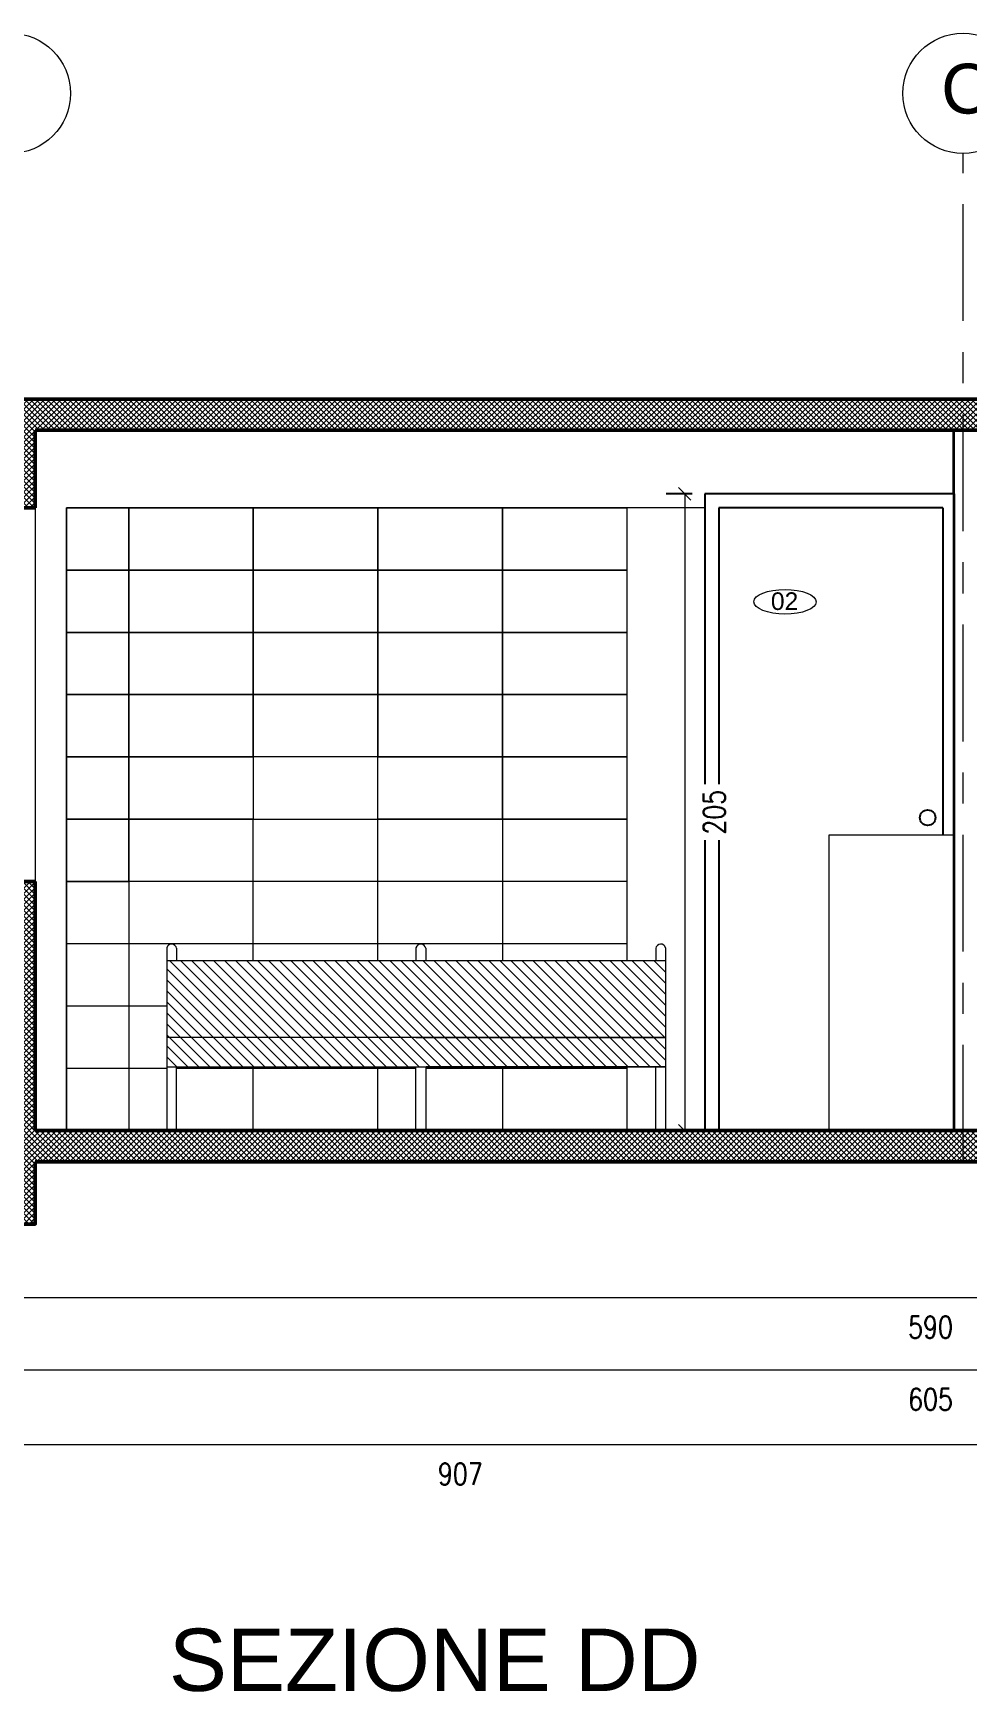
# Model space of a CAD drawing. Header units: inches. Extents: x -1721 to -585, y -6348 to -3019.
# Drawn here: x -954.15 to -951.15, y -3172.07 to -3166.74 of the extents above; entities that cross this region are included whole.
import ezdxf

# ---------------------------------------------------------------- set-up
doc = ezdxf.new("R2010")
doc.units = ezdxf.units.IN
doc.header["$MEASUREMENT"] = 0
doc.linetypes.add('$0$CENTERX2', pattern=[4, 2.5, -0.5, 0.5, -0.5])
doc.linetypes.add('$0$CENTRO2', pattern=[1.125, 0.75, -0.125, 0.125, -0.125])
for name, color, linetype, lineweight in [('$0$A-ELEV-MBE1', 1, 'Continuous', 35), ('$0$A-SECT-MCUT', 7, 'Continuous', 35), ('$0$AA - pareti sezionate', 236, 'Continuous', 50), ('$0$AA - serramenti e porte', 4, 'Continuous', 25), ('$0$AA- arredo', 8, 'Continuous', 18), ('$0$SIMBOLI PORTE', 3, 'Continuous', 13), ('$1$AA - linee quote', 3, 'Continuous', 13), ('$2$A-FURN', 8, 'Continuous', 18), ('$2$A-SECT-PATT', 8, 'Continuous', 18)]:
    doc.layers.add(name, color=color, linetype=linetype, lineweight=lineweight)
doc.layers.add('$2$Layer1', color=7, linetype='Continuous')
doc.styles.add('$0$ARIAL', font='Arial.ttf')
doc.styles.add('$4$E-ROMANS', font='romans.shx', dxfattribs={"width": 0.8})
doc.styles.get("Standard").update_dxf_attribs({"font": 'Arial.ttf'})
doc.dimstyles.new('$0$E-0100_TICK_12', dxfattribs={"dimscale": 0.001, "dimtxt": 70, "dimasz": 40, "dimexe": 60, "dimexo": 40, "dimgap": 60, "dimtad": 4, "dimdec": 0, "dimlfac": 100, "dimzin": 0, "dimdsep": 46, "dimtxsty": '$4$E-ROMANS', "dimblk": 'OBLIQUE', "dimblk1": 'OBLIQUE', "dimblk2": 'OBLIQUE', "dimcen": 60, "dimclrd": 256, "dimclre": 256, "dimclrt": 256, "dimadec": 0, "dimazin": 0, "dimtfac": 1, "dimtdec": 0, "dimtmove": 1, "dimatfit": 3, "dimldrblk": '$0$_Open90', "dimfxl": 1, "dimtfill": 1, "dimtolj": 1, "dimtzin": 0, "dimlwd": -1, "dimarcsym": 0})

# ---------------------------------------------------------------- blocks, each defined once
blk = doc.blocks.new('_Oblique')
at = {"color": 0, "linetype": 'ByBlock', "lineweight": -2}
blk.add_line((-0.5, -0.5), (0.5, 0.5), dxfattribs=at)
blk = doc.blocks.new('*D244')
at = {"layer": '$1$AA - linee quote', "linetype": 'Continuous', "lineweight": -2, "transparency": 16777216}
for p, q in [((-952.0382, -3168.2226), (-952.1226, -3168.2226)), ((-952.0382, -3170.2676), (-952.1226, -3170.2676))]:
    blk.add_line(p, q, dxfattribs=at)
at = {"layer": '$1$AA - linee quote', "transparency": 16777216}
blk.add_line((-952.0626, -3168.2226), (-952.0626, -3170.2676), dxfattribs=at)
at = {"layer": 'DEFPOINTS', "color": 0, "linetype": 'Continuous', "transparency": 16777216}
for p in [(-951.9982, -3168.2226), (-952.0626, -3170.2676), (-951.9982, -3170.2676)]:
    blk.add_point(p, dxfattribs=at)
at = {"layer": '$1$AA - linee quote', "linetype": 'Continuous', "transparency": 16777216, "xscale": 0.04, "yscale": 0.04, "zscale": 0.04}
for p, rotation in [((-952.0626, -3168.2226), 90), ((-952.0626, -3170.2676), 270)]:
    blk.add_blockref('_Oblique', p, dxfattribs=dict(at, rotation=rotation))
at = {"layer": '$1$AA - linee quote', "linetype": 'Continuous', "transparency": 16777216, "insert": (-951.9676, -3169.2451), "char_height": 0.07, "attachment_point": 5, "rotation": 90, "style": '$4$E-ROMANS', "bg_fill": 3, "box_fill_scale": 1.25, "bg_fill_color": 256, "bg_fill_true_color": 13158600, "bg_fill_transparency": 0}
blk.add_mtext('\\A1;205', dxfattribs=at)
blk = doc.blocks.new('$0$_Open90')
at = {"color": 0, "linetype": 'ByBlock', "lineweight": -2}
for p, q in [((-19.69, 19.69), (0, 0)), ((0, 0), (-39.37, 0)), ((0, 0), (-19.69, -19.69))]:
    blk.add_line(p, q, dxfattribs=at)
blk = doc.blocks.new('*D245')
at = {"layer": '$1$AA - linee quote', "linetype": 'Continuous', "lineweight": -2, "transparency": 16777216}
for p, q in [((-954.2232, -3170.6076), (-954.2232, -3170.8638)), ((-948.3232, -3170.6076), (-948.3232, -3170.8638))]:
    blk.add_line(p, q, dxfattribs=at)
at = {"layer": '$1$AA - linee quote', "transparency": 16777216}
blk.add_line((-954.2232, -3170.8038), (-948.3232, -3170.8038), dxfattribs=at)
at = {"layer": 'DEFPOINTS', "color": 0, "linetype": 'Continuous', "transparency": 16777216}
for p in [(-954.2232, -3170.5676), (-948.3232, -3170.5676), (-948.3232, -3170.8038)]:
    blk.add_point(p, dxfattribs=at)
at = {"layer": '$1$AA - linee quote', "linetype": 'Continuous', "transparency": 16777216, "xscale": 0.04, "yscale": 0.04, "zscale": 0.04, "rotation": 180}
blk.add_blockref('_Oblique', (-954.2232, -3170.8038), dxfattribs=at)
at = {"layer": '$1$AA - linee quote', "linetype": 'Continuous', "transparency": 16777216, "xscale": 0.04, "yscale": 0.04, "zscale": 0.04}
blk.add_blockref('_Oblique', (-948.3232, -3170.8038), dxfattribs=at)
at = {"layer": '$1$AA - linee quote', "linetype": 'Continuous', "transparency": 16777216, "insert": (-951.2732, -3170.8988), "char_height": 0.07, "attachment_point": 5, "style": '$4$E-ROMANS', "bg_fill": 3, "box_fill_scale": 1.25, "bg_fill_color": 256, "bg_fill_true_color": 13158600, "bg_fill_transparency": 0}
blk.add_mtext('\\A1;590', dxfattribs=at)
blk = doc.blocks.new('*D246')
at = {"layer": '$1$AA - linee quote', "linetype": 'Continuous', "lineweight": -2, "transparency": 16777216}
for p, q in [((-954.2982, -3170.6076), (-954.2982, -3171.0958)), ((-948.2482, -3170.6076), (-948.2482, -3171.0958))]:
    blk.add_line(p, q, dxfattribs=at)
at = {"layer": '$1$AA - linee quote', "transparency": 16777216}
blk.add_line((-954.2982, -3171.0358), (-948.2482, -3171.0358), dxfattribs=at)
at = {"layer": 'DEFPOINTS', "color": 0, "linetype": 'Continuous', "transparency": 16777216}
for p in [(-954.2982, -3170.5676), (-948.2482, -3170.5676), (-948.2482, -3171.0358)]:
    blk.add_point(p, dxfattribs=at)
at = {"layer": '$1$AA - linee quote', "linetype": 'Continuous', "transparency": 16777216, "xscale": 0.04, "yscale": 0.04, "zscale": 0.04, "rotation": 180}
blk.add_blockref('_Oblique', (-954.2982, -3171.0358), dxfattribs=at)
at = {"layer": '$1$AA - linee quote', "linetype": 'Continuous', "transparency": 16777216, "xscale": 0.04, "yscale": 0.04, "zscale": 0.04}
blk.add_blockref('_Oblique', (-948.2482, -3171.0358), dxfattribs=at)
at = {"layer": '$1$AA - linee quote', "linetype": 'Continuous', "transparency": 16777216, "insert": (-951.2732, -3171.1308), "char_height": 0.07, "attachment_point": 5, "style": '$4$E-ROMANS', "bg_fill": 3, "box_fill_scale": 1.25, "bg_fill_color": 256, "bg_fill_true_color": 13158600, "bg_fill_transparency": 0}
blk.add_mtext('\\A1;605', dxfattribs=at)
blk = doc.blocks.new('*D247')
at = {"layer": '$1$AA - linee quote', "linetype": 'Continuous', "lineweight": -2, "transparency": 16777216}
for p, q in [((-957.3182, -3170.4076), (-957.3182, -3171.3351)), ((-948.2482, -3170.4076), (-948.2482, -3171.3351))]:
    blk.add_line(p, q, dxfattribs=at)
at = {"layer": '$1$AA - linee quote', "transparency": 16777216}
blk.add_line((-957.3182, -3171.2751), (-948.2482, -3171.2751), dxfattribs=at)
at = {"layer": 'DEFPOINTS', "color": 0, "linetype": 'Continuous', "transparency": 16777216}
for p in [(-957.3182, -3170.3676), (-948.2482, -3170.3676), (-948.2482, -3171.2751)]:
    blk.add_point(p, dxfattribs=at)
at = {"layer": '$1$AA - linee quote', "linetype": 'Continuous', "transparency": 16777216, "xscale": 0.04, "yscale": 0.04, "zscale": 0.04, "rotation": 180}
blk.add_blockref('_Oblique', (-957.3182, -3171.2751), dxfattribs=at)
at = {"layer": '$1$AA - linee quote', "linetype": 'Continuous', "transparency": 16777216, "xscale": 0.04, "yscale": 0.04, "zscale": 0.04}
blk.add_blockref('_Oblique', (-948.2482, -3171.2751), dxfattribs=at)
at = {"layer": '$1$AA - linee quote', "linetype": 'Continuous', "transparency": 16777216, "insert": (-952.7832, -3171.3701), "char_height": 0.07, "attachment_point": 5, "style": '$4$E-ROMANS', "bg_fill": 3, "box_fill_scale": 1.25, "bg_fill_color": 256, "bg_fill_true_color": 13158600, "bg_fill_transparency": 0}
blk.add_mtext('\\A1;907', dxfattribs=at)

msp = doc.modelspace()

# ---------------------------------------------------------------- hatches: boundary and pattern name
at = {"layer": '$0$AA- arredo'}
h = msp.add_hatch(dxfattribs=at)
h.set_pattern_fill('ANSI31', color=256, scale=0.2, angle=90)
h.set_pattern_definition([(135, (-952.909243, -3169.892622), (-0.0176777, -0.0176777), [])])
h.paths.add_polyline_path([(-952.1241, -3170.0629), (-952.1241, -3169.9682), (-953.7258, -3169.9682), (-953.7258, -3170.0629)])
h.paths.add_polyline_path([(-952.1241, -3169.9682), (-952.1241, -3169.7224), (-953.7258, -3169.7224), (-953.7258, -3169.9682)])
at = {"layer": '$2$A-SECT-PATT', "true_color": 0x000000}
h = msp.add_hatch(dxfattribs=at)
h.set_pattern_fill('ANSI37', color=18, scale=0.1, angle=90)
h.set_pattern_definition([(135, (-1019.248098, -3132.657926), (-0.0088388348, -0.0088388348), []), (225, (-1019.248098, -3132.657926), (0.0088388348, -0.0088388348), [])])
h.paths.add_polyline_path([(-954.2982, -3167.9183), (-954.2982, -3168.2676), (-954.1482, -3168.2676), (-954.1482, -3168.0183), (-948.3982, -3168.0183), (-948.3982, -3168.2676), (-948.2482, -3168.2676), (-948.2482, -3167.9183)])
h.paths.add_polyline_path([(-954.2982, -3169.4676), (-954.2982, -3170.5676), (-954.1482, -3170.5676), (-954.1482, -3170.3676), (-948.3982, -3170.3676), (-948.3982, -3170.5676), (-948.2482, -3170.5676), (-948.2482, -3170.2676), (-948.2482, -3169.4676), (-948.3328, -3169.4676), (-948.3982, -3169.4676), (-948.3982, -3170.2676), (-954.1482, -3170.2676), (-954.1482, -3169.4676), (-954.1628, -3169.4676), (-954.2128, -3169.4676)])

# ---------------------------------------------------------------- linework, layer by layer
at = {"layer": '$0$A-ELEV-MBE1', "color": 7}
msp.add_line((-951.9532, -3170.2676), (-951.2332, -3170.2676), dxfattribs=at)
at = {"layer": '$0$A-SECT-MCUT'}
for p, q in [((-951.1982, -3168.2226), (-951.1982, -3168.0183)), ((-951.1982, -3168.2226), (-951.1982, -3170.2676)), ((-954.1482, -3169.4676), (-954.1482, -3170.1847)), ((-954.1482, -3170.2676), (-953.6482, -3170.2676))]:
    msp.add_line(p, q, dxfattribs=at)
for points in [[(-954.1482, -3170.2676), (-954.1482, -3170.2676), (-954.1482, -3170.2676)], [(-954.1482, -3170.2676), (-948.3982, -3170.2676)]]:
    msp.add_lwpolyline(points, dxfattribs=at)
at = {"layer": '$0$AA - pareti sezionate'}
for p, q in [((-954.2982, -3167.9183), (-948.2482, -3167.9183)), ((-954.1482, -3168.0183), (-954.1482, -3168.2676)), ((-948.3982, -3168.0183), (-954.1482, -3168.0183)), ((-954.1482, -3168.2676), (-954.2982, -3168.2676)), ((-954.1482, -3169.4676), (-954.2982, -3169.4676)), ((-954.1482, -3169.4676), (-954.1482, -3170.2676))]:
    msp.add_line(p, q, dxfattribs=at)
msp.add_lwpolyline([(-954.2982, -3170.3676), (-954.2982, -3170.5676), (-954.1482, -3170.5676), (-954.1482, -3170.3676)], dxfattribs=at)
at = {"layer": '$0$AA - serramenti e porte'}
for p, q in [((-951.9982, -3168.2226), (-951.9982, -3170.2676)), ((-951.1982, -3168.2226), (-951.9982, -3168.2226)), ((-951.2332, -3168.2676), (-951.9532, -3168.2676)), ((-951.9532, -3168.2676), (-951.9532, -3170.2676)), ((-951.2332, -3168.2676), (-951.2332, -3169.3176))]:
    msp.add_line(p, q, dxfattribs=at)
msp.add_circle((-951.2824, -3169.2626), 0.025, dxfattribs=at)
at = {"layer": '$0$AA- arredo'}
for p, q in [((-954.1482, -3168.2676), (-954.1482, -3169.4676)), ((-954.0482, -3168.2676), (-954.0482, -3170.2676)), ((-953.8482, -3169.2676), (-953.4482, -3169.2676)), ((-953.8482, -3169.4676), (-953.8482, -3169.2676)), ((-953.4482, -3169.2676), (-953.0482, -3169.2676)), ((-953.4482, -3169.7224), (-953.4482, -3169.2676)), ((-953.0482, -3169.2676), (-952.6482, -3169.2676)), ((-953.0482, -3169.7224), (-953.0482, -3169.2676)), ((-952.6482, -3169.2676), (-952.2482, -3169.2676)), ((-952.6482, -3169.2676), (-952.6482, -3169.7224)), ((-952.2482, -3169.2676), (-952.2482, -3169.7224)), ((-954.0482, -3169.4676), (-953.8482, -3169.4676)), ((-954.0482, -3169.6676), (-954.0482, -3169.4676)), ((-953.8482, -3169.4676), (-953.8482, -3170.2676)), ((-953.4482, -3169.4676), (-953.8482, -3169.4676)), ((-953.0482, -3169.4676), (-953.4482, -3169.4676)), ((-952.6482, -3169.4676), (-953.0482, -3169.4676)), ((-952.2482, -3169.4676), (-952.6482, -3169.4676)), ((-952.2482, -3169.6676), (-954.0482, -3169.6676)), ((-954.0482, -3169.8676), (-954.0482, -3169.6676)), ((-953.8482, -3169.6676), (-953.8482, -3169.8676)), ((-953.7258, -3169.6809), (-953.7258, -3169.7224)), ((-953.6944, -3169.6822), (-953.6944, -3169.7224)), ((-952.9255, -3169.6809), (-952.9255, -3169.7224)), ((-952.894, -3169.6822), (-952.894, -3169.7224)), ((-953.7258, -3169.7224), (-953.7258, -3170.2676)), ((-953.6944, -3169.7224), (-953.7258, -3169.7224)), ((-952.1241, -3169.7224), (-953.6944, -3169.7224)), ((-954.0482, -3170.0676), (-954.0482, -3169.8676)), ((-953.7258, -3169.8676), (-954.0482, -3169.8676)), ((-953.8482, -3169.8676), (-953.8482, -3170.0676)), ((-952.1241, -3169.9682), (-953.7258, -3169.9682)), ((-952.9255, -3169.9682), (-952.893, -3169.9682)), ((-952.893, -3169.9682), (-952.1241, -3169.9682)), ((-954.0482, -3170.2676), (-954.0482, -3170.0676)), ((-953.7258, -3170.0676), (-954.0482, -3170.0676)), ((-953.8482, -3170.0676), (-953.8482, -3170.2676)), ((-953.7258, -3170.0629), (-952.1241, -3170.0629)), ((-952.9255, -3170.0676), (-953.6944, -3170.0676)), ((-953.4482, -3170.2676), (-953.4482, -3170.0608)), ((-953.0482, -3170.2676), (-953.0482, -3170.0629)), ((-952.9255, -3170.2676), (-952.9255, -3170.0629)), ((-952.9255, -3170.0629), (-952.893, -3170.0629)), ((-952.893, -3170.2676), (-952.893, -3170.0629)), ((-952.1241, -3170.0629), (-952.893, -3170.0629)), ((-952.2482, -3170.0676), (-952.893, -3170.0676)), ((-952.6482, -3170.0629), (-952.6482, -3170.2676)), ((-952.2482, -3170.0629), (-952.2482, -3170.2676))]:
    msp.add_line(p, q, dxfattribs=at)
for points in [[(-951.9982, -3168.2676), (-954.0482, -3168.2676)], [(-953.7258, -3170.2676), (-953.6944, -3170.2676), (-953.6944, -3170.0629)]]:
    msp.add_lwpolyline(points, dxfattribs=at)
for points in [[(-954.0482, -3168.2676), (-953.8482, -3168.2676), (-953.8482, -3168.4676), (-954.0482, -3168.4676)], [(-953.8482, -3168.2676), (-953.4482, -3168.2676), (-953.4482, -3168.4676), (-953.8482, -3168.4676)], [(-953.4482, -3168.2676), (-953.0482, -3168.2676), (-953.0482, -3168.4676), (-953.4482, -3168.4676)], [(-953.0482, -3168.2676), (-952.6482, -3168.2676), (-952.6482, -3168.4676), (-953.0482, -3168.4676)], [(-952.6482, -3168.2676), (-952.2482, -3168.2676), (-952.2482, -3168.4676), (-952.6482, -3168.4676)], [(-954.0482, -3168.4676), (-953.8482, -3168.4676), (-953.8482, -3168.6676), (-954.0482, -3168.6676)], [(-953.8482, -3168.4676), (-953.4482, -3168.4676), (-953.4482, -3168.6676), (-953.8482, -3168.6676)], [(-953.4482, -3168.4676), (-953.0482, -3168.4676), (-953.0482, -3168.6676), (-953.4482, -3168.6676)], [(-953.0482, -3168.4676), (-952.6482, -3168.4676), (-952.6482, -3168.6676), (-953.0482, -3168.6676)], [(-952.6482, -3168.4676), (-952.2482, -3168.4676), (-952.2482, -3168.6676), (-952.6482, -3168.6676)], [(-954.0482, -3168.6676), (-953.8482, -3168.6676), (-953.8482, -3168.8676), (-954.0482, -3168.8676)], [(-953.8482, -3168.6676), (-953.4482, -3168.6676), (-953.4482, -3168.8676), (-953.8482, -3168.8676)], [(-953.4482, -3168.6676), (-953.0482, -3168.6676), (-953.0482, -3168.8676), (-953.4482, -3168.8676)], [(-953.0482, -3168.6676), (-952.6482, -3168.6676), (-952.6482, -3168.8676), (-953.0482, -3168.8676)], [(-952.6482, -3168.6676), (-952.2482, -3168.6676), (-952.2482, -3168.8676), (-952.6482, -3168.8676)], [(-954.0482, -3168.8676), (-953.8482, -3168.8676), (-953.8482, -3169.0676), (-954.0482, -3169.0676)], [(-953.8482, -3168.8676), (-953.4482, -3168.8676), (-953.4482, -3169.0676), (-953.8482, -3169.0676)], [(-953.4482, -3168.8676), (-953.0482, -3168.8676), (-953.0482, -3169.0676), (-953.4482, -3169.0676)], [(-953.0482, -3168.8676), (-952.6482, -3168.8676), (-952.6482, -3169.0676), (-953.0482, -3169.0676)], [(-952.6482, -3168.8676), (-952.2482, -3168.8676), (-952.2482, -3169.0676), (-952.6482, -3169.0676)], [(-954.0482, -3169.0676), (-953.8482, -3169.0676), (-953.8482, -3169.2676), (-954.0482, -3169.2676)], [(-953.8482, -3169.0676), (-953.4482, -3169.0676), (-953.4482, -3169.2676), (-953.8482, -3169.2676)], [(-953.0482, -3169.0676), (-952.6482, -3169.0676), (-952.6482, -3169.2676), (-953.0482, -3169.2676)], [(-952.6482, -3169.0676), (-952.2482, -3169.0676), (-952.2482, -3169.2676), (-952.6482, -3169.2676)], [(-954.0482, -3169.2676), (-953.8482, -3169.2676), (-953.8482, -3169.4676), (-954.0482, -3169.4676)]]:
    msp.add_lwpolyline(points, close=True, dxfattribs=at)
at = {"layer": '$0$AA- arredo', "lineweight": 13}
msp.add_lwpolyline([(-951.5982, -3170.2676), (-951.5982, -3169.3176), (-951.1982, -3169.3176), (-951.1982, -3170.2676), (-951.5982, -3170.2676)], dxfattribs=at)
at = {"layer": '$0$AA- arredo'}
for centre in [(-953.7103, -3169.6847), (-952.9099, -3169.6847)]:
    msp.add_arc(centre, 0.0161, 9.1234, 166.0077, dxfattribs=at)
at = {"layer": '$0$SIMBOLI PORTE'}
msp.add_ellipse((-951.7405, -3168.5694), major_axis=(-0.1, 0.0002), ratio=0.395468, dxfattribs=at)
at = {"layer": '$1$AA - linee quote', "linetype": '$0$CENTRO2', "ltscale": 0.5}
msp.add_line((-951.1685, -3170.3676), (-951.1685, -3167.1299), dxfattribs=at)
at = {"layer": '$1$AA - linee quote'}
for centre in [(-954.2283, -3166.9366), (-951.1685, -3166.9366)]:
    msp.add_circle(centre, 0.1933, dxfattribs=at)
at = {"layer": '$2$A-FURN'}
for p, q in [((-952.1555, -3169.6822), (-952.1555, -3169.7224)), ((-952.1241, -3169.6809), (-952.1241, -3169.7224)), ((-952.1241, -3169.7224), (-952.1241, -3170.2676)), ((-952.1555, -3170.2676), (-952.1555, -3170.0629))]:
    msp.add_line(p, q, dxfattribs=at)
msp.add_arc((-952.1397, -3169.6847), 0.0161, 13.9923, 170.8766, dxfattribs=at)
at = {"layer": '$2$Layer1', "color": 7, "true_color": 0xffffff}
msp.add_line((-954.1482, -3169.4676), (-954.1628, -3169.4676), dxfattribs=at)

# ---------------------------------------------------------------- texts
at = {"layer": '$0$SIMBOLI PORTE', "style": '$0$ARIAL'}
msp.add_text('02', height=0.05664, dxfattribs=at).set_placement((-951.7858, -3168.5957))
at = {"layer": '$1$AA - linee quote', "linetype": 'Continuous', "insert": (-953.7191, -3171.867), "char_height": 0.2, "attachment_point": 1}
msp.add_mtext_dynamic_manual_height_columns('SEZIONE DD', width=2.1255, gutter_width=1, heights=[0.4778], dxfattribs=at)
at = {"layer": '$1$AA - linee quote', "linetype": '$0$CENTERX2', "ltscale": 5, "style": '$0$ARIAL'}
msp.add_attdef('C', (-951.2391, -3167.0014), '', height=0.16, dxfattribs=at)

# ---------------------------------------------------------------- next in the draw order: dimensions: what is measured, and where the dimension line sits
at = {"layer": '$1$AA - linee quote', "color": 7, "linetype": 'Continuous', "true_color": 0xffffff}
dim = msp.add_linear_dim(base=(-952.062621, -3170.267583), p1=(-951.998177, -3168.222582), p2=(-951.998177, -3170.267583), angle=90, dimstyle='$0$E-0100_TICK_12', dxfattribs=at)
dim.commit()
dim.dimension.update_dxf_attribs({"geometry": '*D244', "text_midpoint": (-951.967621, -3169.245082)})
dim = msp.add_linear_dim(base=(-948.3232, -3170.8038), p1=(-954.2232, -3170.5676), p2=(-948.3232, -3170.5676), dimstyle='$0$E-0100_TICK_12', dxfattribs=at)
dim.commit()
dim.dimension.update_dxf_attribs({"geometry": '*D245', "text_midpoint": (-951.2732, -3170.8988)})

# ---------------------------------------------------------------- next in the draw order: linework, layer by layer
at = {"layer": '$0$AA - pareti sezionate'}
msp.add_lwpolyline([(-948.3982, -3170.2676), (-954.1482, -3170.2676)], dxfattribs=at)

# ---------------------------------------------------------------- next in the draw order: dimensions: what is measured, and where the dimension line sits
at = {"layer": '$1$AA - linee quote', "color": 7, "linetype": 'Continuous', "true_color": 0xffffff}
dim = msp.add_linear_dim(base=(-948.2482, -3171.0358), p1=(-954.2982, -3170.5676), p2=(-948.2482, -3170.5676), dimstyle='$0$E-0100_TICK_12', dxfattribs=at)
dim.commit()
dim.dimension.update_dxf_attribs({"geometry": '*D246', "text_midpoint": (-951.2732, -3171.1308)})

# ---------------------------------------------------------------- next in the draw order: dimensions: what is measured, and where the dimension line sits
dim = msp.add_linear_dim(base=(-948.2482, -3171.2751), p1=(-957.3182, -3170.3676), p2=(-948.2482, -3170.3676), dimstyle='$0$E-0100_TICK_12', dxfattribs=at)
dim.commit()
dim.dimension.update_dxf_attribs({"geometry": '*D247', "text_midpoint": (-952.7832, -3171.3701)})

# ---------------------------------------------------------------- next in the draw order: linework, layer by layer
at = {"layer": '$0$AA - pareti sezionate'}
msp.add_lwpolyline([(-954.1482, -3170.3676), (-948.3982, -3170.3676)], dxfattribs=at)

doc.saveas('drawing.dxf')
